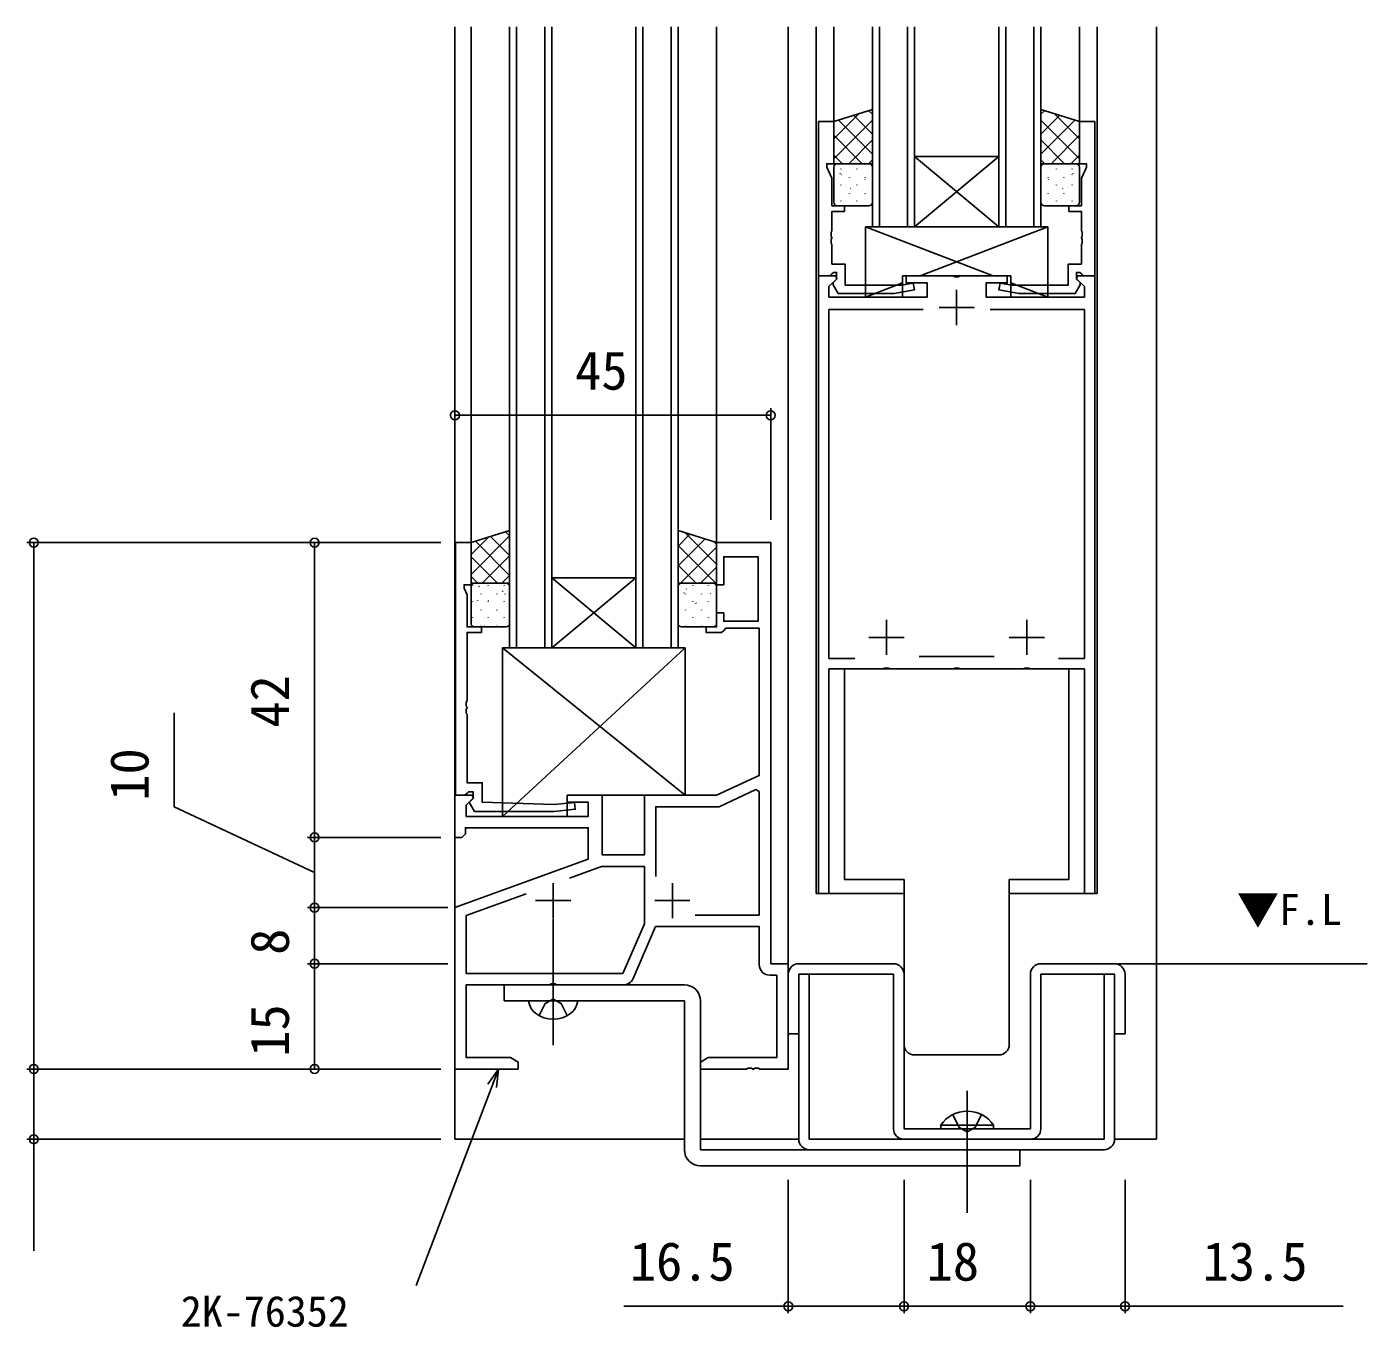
# Model space of a CAD drawing. Units: millimetres, scale not verified. Extents: x -437 to 438, y -681 to 679.
# Drawn here: x -87.7 to 103.3, y -123.3 to 62 of the extents above; entities that cross this region are included whole.
import ezdxf
from ezdxf.enums import TextEntityAlignment as Align

# ---------------------------------------------------------------- set-up
doc = ezdxf.new("R2010")
doc.units = ezdxf.units.MM
doc.header["$LTSCALE"] = 4
for name, color, linetype in [('0-1_USER1', 3, 'Continuous'), ('0-2_YKK_11', 7, 'Continuous'), ('0-3_YKK_12', 2, 'Continuous'), ('0-4_YKK_13', 4, 'Continuous'), ('0-6_YKK_D', 6, 'Continuous')]:
    doc.layers.add(name, color=color, linetype=linetype)
doc.styles.add('ＭＳ ゴシック', font='')
doc.styles.get('ＭＳ ゴシック').set_extended_font_data('MS Gothic')

msp = doc.modelspace()

# ---------------------------------------------------------------- linework, layer by layer
at = {"layer": '0-2_YKK_11'}
for p, q in [((62.023, 26.525), (64.499, 26.525)), ((44.799, 24.525), (44.799, 19.525)), ((42.299, 22.025), (47.299, 22.025)), ((34.799, -22.475), (34.799, -27.475)), ((54.799, -22.475), (54.799, -27.475)), ((32.299, -24.975), (37.299, -24.975)), ((52.299, -24.975), (57.299, -24.975)), ((50.15, -27.675), (39.448, -27.675)), ((-12.701, -59.975), (-12.701, -64.975)), ((4.299, -59.975), (4.299, -64.975)), ((-15.201, -62.475), (-10.201, -62.475)), ((1.799, -62.475), (6.799, -62.475))]:
    msp.add_line(p, q, dxfattribs=at)
for points in [[(25.099, 48.525), (25.099, 26.525), (26.729, 26.525), (27.029, 26.825), (27.229, 27.025), (27.699, 27.025), (27.699, 26.075), (27.199, 25.575), (27.199, 25.237), (27.899, 24.025), (35.907, 24.025), (38.785, 24.533), (38.612, 25.517), (36.954, 25.225), (28.899, 25.225), (28.899, 28.225), (27.029, 28.225), (27.029, 31.017), (26.909, 31.2), (26.909, 31.75), (27.029, 31.933), (27.029, 32.017), (26.909, 32.2), (26.909, 32.75), (27.029, 32.933), (27.029, 35.725), (28.799, 35.725), (28.799, 36.525), (27.029, 36.525), (27.029, 40.46), (26.299, 42.025), (26.299, 42.525), (27.299, 42.525), (27.299, 48.525)], [(64.499, 48.525), (64.499, 26.525), (62.869, 26.525), (62.569, 26.825), (62.369, 27.025), (61.899, 27.025), (61.899, 26.075), (62.399, 25.575), (62.399, 25.237), (61.699, 24.025), (53.691, 24.025), (50.812, 24.533), (50.985, 25.517), (52.644, 25.225), (60.699, 25.225), (60.699, 28.225), (62.569, 28.225), (62.569, 31.017), (62.689, 31.2), (62.689, 31.75), (62.569, 31.933), (62.569, 32.017), (62.689, 32.2), (62.689, 32.75), (62.569, 32.933), (62.569, 35.725), (60.799, 35.725), (60.799, 36.525), (62.569, 36.525), (62.569, 40.46), (63.299, 42.025), (63.299, 42.525), (62.299, 42.525), (62.299, 48.525)], [(-26.601, -47.475), (-26.601, -11.475), (-24.401, -11.475), (-24.401, -17.475), (-25.401, -17.475), (-25.401, -17.975), (-24.971, -18.897), (-24.971, -23.475), (-22.901, -23.475), (-22.901, -24.275), (-24.971, -24.275), (-24.971, -34.017), (-25.091, -34.2), (-25.091, -34.75), (-24.971, -34.933), (-24.971, -35.017), (-25.091, -35.2), (-25.091, -35.75), (-24.971, -35.933), (-24.971, -45.675), (-22.801, -45.675), (-22.801, -48.475), (-12.601, -48.775), (-9.652, -48.478), (-9.551, -49.472), (-12.551, -49.775), (-23.925, -49.775), (-24.675, -48.475), (-24.101, -47.901), (-24.101, -46.975), (-24.771, -46.975), (-24.971, -47.175), (-25.271, -47.475)]]:
    msp.add_lwpolyline(points, close=True, dxfattribs=at)
for points in [[(64.499, 26.525), (64.499, -61.475), (62.999, -61.475), (62.999, -29.475), (55.257, -29.475), (55.074, -29.355), (54.524, -29.355), (54.34, -29.475), (45.257, -29.475), (45.074, -29.355), (44.524, -29.355), (44.34, -29.475), (35.257, -29.475), (35.074, -29.355), (34.524, -29.355), (34.34, -29.475), (26.599, -29.475), (26.599, -61.475), (25.099, -61.475), (25.099, 26.525), (27.574, 26.525), (27.735, 26.137), (26.599, 25.001), (26.599, 23.525), (40.599, 23.525), (40.599, 25.525), (37.599, 25.525), (37.599, 26.525), (44.34, 26.525), (44.524, 26.405), (45.074, 26.405), (45.257, 26.525), (51.999, 26.525), (51.999, 25.525), (48.999, 25.525), (48.999, 23.525), (62.999, 23.525), (62.999, 25.001), (61.862, 26.137), (62.023, 26.525)], [(30.271, -27.975), (26.599, -27.975), (26.599, 21.725), (40.022, 21.725)], [(49.575, 21.725), (62.999, 21.725), (62.999, -27.975), (59.327, -27.975)], [(18.299, -71.475), (18.299, -11.475), (10.599, -11.475), (10.599, -17.475), (11.599, -17.475), (11.599, -13.475), (16.499, -13.475), (16.499, -22.675), (11.599, -22.675), (11.599, -21.475), (10.599, -21.475), (10.599, -23.475), (9.099, -23.475), (9.099, -24.275), (11.299, -24.275), (11.599, -23.975), (11.899, -23.675), (16.669, -23.675), (16.669, -44.645), (10.599, -47.475), (0.299, -47.475), (0.299, -55.975), (-5.701, -55.975), (-5.701, -47.475), (-10.701, -47.475), (-10.701, -48.475), (-7.701, -48.475), (-7.701, -50.475), (-25.071, -50.475), (-25.071, -48.869), (-24.065, -47.863), (-24.226, -47.475), (-26.701, -47.475), (-26.701, -53.475), (-25.701, -53.475), (-25.201, -52.975), (-25.201, -52.105), (-7.701, -52.105), (-7.701, -56.56), (-26.701, -63.475)], [(1.929, -59.062), (1.929, -49.105), (10.96, -49.105), (16.206, -46.659), (16.669, -46.954), (16.669, -64.545), (7.538, -64.545)], [(-10.381, -59.27), (-5.808, -57.605), (0.299, -57.605), (0.299, -65.768), (-2.768, -72.845), (-25.071, -72.845), (-25.071, -64.616), (-16.539, -61.511)], [(-26.701, -63.475), (-26.701, -86.475), (-17.701, -86.475), (-17.701, -85.475), (-18.793, -84.845), (-25.071, -84.845), (-25.071, -74.475), (-13.16, -74.475), (-12.976, -74.355), (-12.426, -74.355), (-12.243, -74.475), (-2.683, -74.475)], [(-1.306, -73.571), (1.899, -66.175), (16.669, -66.175), (16.669, -71.605)], [(18.169, -73.105), (19.169, -73.105), (19.169, -84.845), (9.39, -84.845), (8.299, -85.475), (8.299, -86.475), (14.84, -86.475), (15.024, -86.355), (15.574, -86.355), (15.757, -86.475), (15.84, -86.475), (16.024, -86.355), (16.574, -86.355), (16.757, -86.475), (20.799, -86.475), (20.799, -71.475), (18.299, -71.475)]]:
    msp.add_lwpolyline(points, dxfattribs=at)
for centre, start, end in [((18.169, -71.605), 180.00001, 269.99999), ((-2.683, -72.975), 270, 336.57311)]:
    msp.add_arc(centre, 1.5, start, end, dxfattribs=at)
at = {"layer": '0-3_YKK_12'}
for p, q in [((-26.701, 62.025), (-26.701, -71.475)), ((-24.401, -11.475), (-24.401, 62.025)), ((-18.901, -26.475), (-18.901, 62.025)), ((-17.901, 62.025), (-17.901, -26.475)), ((-13.901, -26.475), (-13.901, 62.025)), ((-0.901, -26.475), (-0.901, 62.025)), ((0.099, 62.025), (0.099, -26.475)), ((4.099, -26.475), (4.099, 62.025)), ((10.599, -11.475), (10.599, 62.025)), ((20.799, 62.025), (20.799, -71.475)), ((24.799, 62.025), (24.799, -61.475)), ((27.299, 48.525), (27.299, 62.025)), ((32.799, 33.525), (32.799, 62.025)), ((33.799, 62.025), (33.799, 33.525)), ((37.799, 33.525), (37.799, 62.025)), ((50.799, 33.525), (50.799, 62.025)), ((51.799, 62.025), (51.799, 33.525)), ((55.799, 33.525), (55.799, 62.025)), ((62.299, 48.525), (62.299, 62.025)), ((64.799, -61.475), (64.799, 62.025)), ((73.299, -71.475), (73.299, 62.025)), ((38.799, 43.525), (50.799, 43.525)), ((38.799, 33.525), (50.799, 43.525)), ((50.799, 33.525), (38.799, 43.525)), ((38.799, 33.525), (50.799, 33.525)), ((56.799, 33.525), (50.799, 33.525)), ((-12.901, -16.475), (-0.901, -16.475)), ((-12.901, -26.475), (-0.901, -16.475)), ((-0.901, -26.475), (-12.901, -16.475)), ((-12.901, -26.475), (-0.901, -26.475)), ((24.799, -61.475), (37.299, -61.475)), ((52.299, -61.475), (64.799, -61.475)), ((-26.701, -71.475), (-26.701, -96.475)), ((67.799, -71.475), (103.299, -71.475)), ((73.299, -96.475), (73.299, -71.475)), ((-26.701, -96.475), (5.999, -96.475)), ((8.299, -96.475), (22.299, -96.475)), ((67.299, -96.475), (73.299, -96.475))]:
    msp.add_line(p, q, dxfattribs=at)
for points in [[(-12.901, 62.025), (-12.901, -26.475), (-18.901, -26.475)], [(5.099, 62.025), (5.099, -26.475), (-0.901, -26.475)], [(38.799, 62.025), (38.799, 33.525), (32.799, 33.525)], [(56.799, 62.025), (56.799, 33.525), (50.799, 33.525)]]:
    msp.add_lwpolyline(points, dxfattribs=at)
at = {"layer": '0-4_YKK_13'}
for p, q in [((32.29, 50.068), (32.799, 49.559)), ((57.307, 50.068), (56.799, 49.559)), ((27.299, 46.061), (30.864, 49.627)), ((27.299, 43.233), (32.799, 48.733)), ((27.969, 48.732), (32.799, 43.902)), ((30.129, 49.4), (32.799, 46.731)), ((59.468, 49.4), (56.799, 46.731)), ((62.299, 43.233), (56.799, 48.733)), ((61.629, 48.732), (56.799, 43.902)), ((62.299, 46.061), (58.733, 49.627)), ((27.299, 46.574), (31.347, 42.525)), ((29.419, 42.525), (32.799, 45.905)), ((60.178, 42.525), (56.799, 45.905)), ((62.299, 46.574), (58.25, 42.525)), ((27.299, 43.745), (28.519, 42.525)), ((27.299, 42.025), (27.299, 37.025)), ((32.299, 42.525), (27.799, 42.525)), ((32.039, 42.367), (32.041, 42.36)), ((32.247, 42.525), (32.799, 43.076)), ((32.799, 37.025), (32.799, 42.025)), ((57.35, 42.525), (56.799, 43.076)), ((56.799, 37.025), (56.799, 42.025)), ((57.299, 42.525), (61.799, 42.525)), ((57.559, 42.367), (57.556, 42.36)), ((62.299, 43.745), (61.078, 42.525)), ((62.299, 42.025), (62.299, 37.025)), ((28.208, 41.15), (28.21, 41.143)), ((28.315, 41.792), (28.315, 41.755)), ((28.352, 41.004), (28.393, 40.941)), ((29.527, 40.581), (29.527, 40.544)), ((30.167, 41.635), (30.17, 41.628)), ((30.558, 41.792), (30.558, 41.755)), ((31.729, 40.34), (31.771, 40.278)), ((31.769, 40.581), (31.769, 40.544)), ((57.868, 40.34), (57.827, 40.278)), ((57.828, 40.581), (57.828, 40.544)), ((59.039, 41.792), (59.039, 41.755)), ((59.43, 41.635), (59.428, 41.628)), ((60.071, 40.581), (60.071, 40.544)), ((61.245, 41.004), (61.204, 40.941)), ((61.282, 41.792), (61.282, 41.755)), ((61.389, 41.15), (61.387, 41.143)), ((28.315, 39.512), (28.315, 39.475)), ((28.936, 39.093), (28.939, 39.086)), ((29.527, 38.301), (29.527, 38.264)), ((29.687, 38.987), (29.728, 38.924)), ((30.558, 39.512), (30.558, 39.475)), ((30.908, 39.542), (30.911, 39.535)), ((31.769, 38.301), (31.769, 38.264)), ((57.828, 38.301), (57.828, 38.264)), ((58.689, 39.542), (58.687, 39.535)), ((59.039, 39.512), (59.039, 39.475)), ((59.91, 38.987), (59.869, 38.924)), ((60.071, 38.301), (60.071, 38.264)), ((60.661, 39.093), (60.658, 39.086)), ((61.282, 39.512), (61.282, 39.475)), ((27.799, 36.525), (32.299, 36.525)), ((28.315, 37.232), (28.315, 37.195)), ((29.765, 36.753), (29.768, 36.746)), ((30.558, 37.232), (30.558, 37.195)), ((31.637, 37.485), (31.639, 37.478)), ((61.799, 36.525), (57.299, 36.525)), ((57.961, 37.485), (57.958, 37.478)), ((59.039, 37.232), (59.039, 37.195)), ((59.832, 36.753), (59.83, 36.746)), ((61.282, 37.232), (61.282, 37.195)), ((31.799, 33.524), (31.798, 23.525)), ((49.998, 26.525), (31.799, 33.524)), ((39.599, 26.525), (57.799, 33.524)), ((31.798, 23.525), (37.099, 25.563)), ((37.099, 26.525), (37.099, 23.525)), ((52.499, 26.525), (37.099, 26.525)), ((52.499, 26.525), (52.499, 23.525)), ((57.799, 23.525), (52.499, 25.563)), ((31.798, 23.525), (37.099, 23.525)), ((52.499, 23.525), (57.799, 23.525)), ((-24.401, -16.01), (-18.901, -10.51)), ((-24.401, -13.181), (-21.909, -10.689)), ((-23.772, -11.277), (-18.901, -16.147)), ((-21.622, -10.599), (-18.901, -13.319)), ((-19.471, -9.921), (-18.901, -10.491)), ((5.099, -11.966), (6.79, -10.274)), ((5.099, -14.794), (8.941, -10.952)), ((6.13, -10.067), (10.599, -14.535)), ((10.261, -11.369), (10.599, -11.706)), ((-22.823, -17.26), (-18.901, -13.338)), ((5.099, -11.863), (10.495, -17.26)), ((5.461, -17.26), (10.599, -12.123)), ((-24.401, -13.476), (-20.617, -17.26)), ((5.099, -14.692), (7.667, -17.26)), ((8.29, -17.26), (10.599, -14.951)), ((-24.401, -16.304), (-23.446, -17.26)), ((-19.994, -17.26), (-18.901, -16.167)), ((-24.401, -17.76), (-24.401, -22.975)), ((-24.221, -17.679), (-24.218, -17.687)), ((-24.186, -17.555), (-24.186, -17.593)), ((-19.401, -17.26), (-23.901, -17.26)), ((-23.303, -17.69), (-23.262, -17.753)), ((-22.975, -18.766), (-22.975, -18.804)), ((-21.944, -17.555), (-21.944, -17.593)), ((-20.733, -18.766), (-20.733, -18.804)), ((-19.926, -18.353), (-19.884, -18.416)), ((-19.701, -17.555), (-19.701, -17.593)), ((-19.561, -18.803), (-19.559, -18.81)), ((-18.901, -22.975), (-18.901, -17.76)), ((5.099, -22.975), (5.099, -17.76)), ((5.599, -17.26), (10.099, -17.26)), ((5.946, -18.631), (5.949, -18.638)), ((6.177, -18.766), (6.177, -18.804)), ((6.313, -18.041), (6.354, -18.104)), ((7.209, -17.555), (7.209, -17.593)), ((7.818, -17.899), (7.82, -17.906)), ((8.42, -18.766), (8.42, -18.804)), ((9.451, -17.555), (9.451, -17.593)), ((9.69, -18.704), (9.731, -18.767)), ((9.789, -17.449), (9.792, -17.457)), ((10.599, -17.76), (10.599, -22.975)), ((-24.186, -19.835), (-24.186, -19.873)), ((-23.492, -19.737), (-23.49, -19.744)), ((-21.968, -19.707), (-21.927, -19.77)), ((-21.944, -19.835), (-21.944, -19.873)), ((-21.52, -19.288), (-21.518, -19.295)), ((-19.701, -19.835), (-19.701, -19.873)), ((6.687, -20.723), (6.69, -20.73)), ((7.209, -19.835), (7.209, -19.873)), ((7.648, -20.058), (7.689, -20.121)), ((8.646, -20.239), (8.649, -20.246)), ((9.451, -19.835), (9.451, -19.873)), ((10.518, -19.507), (10.52, -19.514)), ((-24.186, -22.115), (-24.186, -22.153)), ((-22.975, -21.046), (-22.975, -21.084)), ((-22.663, -22.077), (-22.661, -22.084)), ((-21.944, -22.115), (-21.944, -22.153)), ((-20.792, -21.345), (-20.789, -21.352)), ((-20.733, -21.046), (-20.733, -21.084)), ((-19.701, -22.115), (-19.701, -22.153)), ((6.177, -21.046), (6.177, -21.084)), ((7.209, -22.115), (7.209, -22.153)), ((7.416, -22.781), (7.418, -22.788)), ((8.42, -21.046), (8.42, -21.084)), ((9.387, -22.331), (9.39, -22.338)), ((9.451, -22.115), (9.451, -22.153)), ((-23.901, -23.475), (-19.401, -23.475)), ((-22.975, -23.326), (-22.975, -23.364)), ((-22.522, -23.309), (-22.481, -23.372)), ((-20.733, -23.326), (-20.733, -23.364)), ((10.099, -23.475), (5.599, -23.475)), ((6.177, -23.326), (6.177, -23.364)), ((8.42, -23.326), (8.42, -23.364)), ((-19.901, -26.475), (-19.902, -50.475)), ((6.099, -26.475), (-19.902, -50.475)), ((6.099, -47.475), (-19.901, -26.475)), ((60.799, -59.475), (60.799, -29.475)), ((-10.701, -47.475), (-10.701, -50.475)), ((-10.701, -47.475), (6.099, -47.475)), ((-19.902, -50.475), (-10.701, -50.475)), ((37.299, -59.475), (28.799, -59.475)), ((37.299, -82.975), (37.299, -59.475)), ((-12.701, -83.065), (-12.701, -65.072)), ((22.299, -71.475), (35.799, -71.475)), ((56.799, -71.475), (67.299, -71.475)), ((22.299, -72.975), (22.299, -96.475)), ((-16.201, -76.775), (-9.201, -76.775)), ((-16.201, -76.775), (-16.063, -77.29)), ((-9.201, -76.775), (-9.339, -77.29)), ((38.799, -84.475), (50.799, -84.475)), ((46.299, -106.984), (46.299, -89.6)), ((46.299, -106.984), (46.299, -89.6)), ((42.549, -94.466), (48.299, -94.466)), ((42.549, -94.975), (42.549, -94.466)), ((42.549, -94.975), (48.299, -94.975)), ((50.049, -94.466), (44.299, -94.466)), ((50.049, -94.975), (44.299, -94.975)), ((50.049, -94.975), (50.049, -94.466)), ((55.299, -96.475), (37.299, -96.475)), ((23.799, -97.975), (65.799, -97.975))]:
    msp.add_line(p, q, dxfattribs=at)
for points in [[(27.299, 48.525), (27.299, 42.525), (32.799, 42.525), (32.799, 50.225)], [(62.299, 48.525), (62.299, 42.525), (56.799, 42.525), (56.799, 50.225)], [(-24.401, -11.475), (-24.401, -17.26), (-18.901, -17.26), (-18.901, -9.741)], [(10.599, -11.475), (10.599, -17.26), (5.099, -17.26), (5.099, -9.741)]]:
    msp.add_lwpolyline(points, close=True, dxfattribs=at)
for points in [[(31.799, 33.524), (57.799, 33.524), (57.799, 23.525)], [(-19.901, -26.475), (6.099, -26.475), (6.099, -47.475)], [(60.799, -29.475), (28.799, -29.475), (28.799, -59.475)], [(52.299, -82.975), (52.299, -59.475), (60.799, -59.475)], [(5.999, -74.475), (-19.701, -74.475), (-19.701, -76.775)], [(22.299, -81.475), (20.799, -81.475), (20.799, -72.975)], [(35.799, -94.975), (35.799, -72.975), (22.299, -72.975), (22.299, -81.475)], [(67.299, -96.475), (67.299, -72.975), (65.799, -72.975), (65.799, -96.475), (23.799, -96.475), (23.799, -72.975), (22.299, -72.975)], [(37.299, -72.975), (37.299, -94.975), (55.299, -94.975), (55.299, -72.975)], [(68.799, -72.975), (68.799, -81.475), (67.299, -81.475), (67.299, -72.975), (56.799, -72.975), (56.799, -94.975)], [(-19.701, -76.775), (5.999, -76.775), (5.999, -97.975)], [(-14.701, -78.868), (-13.851, -77.125), (-12.701, -76.514)], [(-10.701, -78.868), (-11.551, -77.125), (-12.701, -76.514)], [(8.299, -100.275), (53.799, -100.275), (53.799, -97.975), (8.299, -97.975), (8.299, -76.775)], [(44.249, -92.966), (45.154, -94.821), (46.299, -95.43)], [(48.349, -92.966), (47.444, -94.821), (46.299, -95.43)]]:
    msp.add_lwpolyline(points, dxfattribs=at)
for centre, radius, start, end in [((27.799, 42.025), 0.5, 90, 180), ((32.299, 42.025), 0.5, 0, 90), ((57.299, 42.025), 0.5, 90, 180), ((61.799, 42.025), 0.5, 0, 90), ((27.799, 37.025), 0.5, 180, 270), ((32.299, 37.025), 0.5, 270, 0), ((57.299, 37.025), 0.5, 180, 270), ((61.799, 37.025), 0.5, 270, 0), ((-23.901, -17.76), 0.5, 90, 180), ((-19.401, -17.76), 0.5, 0, 90), ((5.599, -17.76), 0.5, 90, 180), ((10.099, -17.76), 0.5, 0, 90), ((-23.901, -22.975), 0.5, 180, 270), ((-19.401, -22.975), 0.5, 270, 0), ((5.599, -22.975), 0.5, 180, 270), ((10.099, -22.975), 0.5, 270, 0), ((22.299, -72.975), 1.5, 90, 180), ((35.799, -72.975), 1.5, 0, 90), ((56.799, -72.975), 1.5, 90, 180), ((67.299, -72.975), 1.5, 0, 90), ((5.999, -76.775), 2.3, 0, 90), ((-13.842, -76.695), 2.3, 195, 233.11591), ((-11.561, -76.695), 2.3, 306.88409, 345), ((-12.701, -75.175), 4.2, 233.11591, 306.88409), ((38.799, -82.975), 1.5, 180, 270), ((50.799, -82.975), 1.5, 270, 0), ((46.299, -97.002), 4.527, 34.06671, 145.93329), ((37.299, -94.975), 1.5, 180, 270), ((55.299, -94.975), 1.5, 270, 0), ((23.799, -96.475), 1.5, 180, 270), ((65.799, -96.475), 1.5, 270, 0), ((8.299, -97.975), 2.3, 180, 270)]:
    msp.add_arc(centre, radius, start, end, dxfattribs=at)
at = {"layer": '0-6_YKK_D'}
for p, q in [((18.299, -8.225), (18.299, 7.675)), ((-26.701, 6.675), (18.299, 6.675)), ((-28.701, -11.475), (-87.701, -11.475)), ((-86.701, -11.475), (-86.701, -86.475)), ((-28.701, -11.475), (-47.701, -11.475)), ((-46.701, -11.475), (-46.701, -53.475)), ((-28.701, -53.475), (-47.701, -53.475)), ((-28.701, -53.475), (-47.701, -53.475)), ((-46.701, -53.475), (-46.701, -63.475)), ((-28.701, -63.475), (-47.701, -63.475)), ((-27.701, -63.475), (-47.701, -63.475)), ((-46.701, -71.475), (-46.701, -63.475)), ((-28.701, -71.475), (-47.701, -71.475)), ((-27.701, -71.475), (-47.701, -71.475)), ((-46.701, -71.475), (-46.701, -86.475)), ((-28.701, -86.475), (-87.701, -86.475)), ((-28.701, -86.475), (-47.701, -86.475)), ((-28.701, -96.475), (-87.701, -96.475)), ((20.798, -102.275), (20.798, -121.275)), ((37.298, -102.275), (37.298, -121.275)), ((37.298, -102.275), (37.298, -121.275)), ((55.298, -102.275), (55.298, -121.275)), ((55.298, -102.275), (55.298, -121.275)), ((68.799, -102.275), (68.799, -121.275)), ((55.298, -120.275), (37.298, -120.275))]:
    msp.add_line(p, q, dxfattribs=at)
for points in [[(-46.701, -58.475), (-66.701, -49.1), (-66.701, -35.725)], [(-86.701, -86.475), (-86.701, -96.475), (-86.701, -112.4)], [(-20.48, -86.475), (-21.387, -88.858), (-32.208, -117.304)], [(-22.026, -88.615), (-20.48, -86.475), (-20.748, -89.101)], [(37.298, -120.275), (20.798, -120.275), (-2.627, -120.275)], [(55.298, -120.275), (68.799, -120.275), (99.877, -120.275)]]:
    msp.add_lwpolyline(points, dxfattribs=at)
for centre in [(-26.701, 6.675), (18.299, 6.675), (-86.701, -11.475), (-46.701, -11.475), (-46.701, -53.475), (-46.701, -53.475), (-46.701, -63.475), (-46.701, -63.475), (-46.701, -71.475), (-46.701, -71.475), (-86.701, -86.475), (-86.701, -86.475), (-46.701, -86.475), (-86.701, -96.475), (20.798, -120.275), (37.298, -120.275), (37.298, -120.275), (55.298, -120.275), (55.298, -120.275), (68.799, -120.275)]:
    msp.add_circle(centre, 0.637, dxfattribs=at)

# ---------------------------------------------------------------- texts
at = {"layer": '0-1_USER1', "style": 'ＭＳ ゴシック'}
msp.add_text('▼F.L', height=4.399, dxfattribs=at).set_placement((84.73, -67.27), align=Align.BOTTOM_LEFT)
at = {"layer": '0-6_YKK_D', "style": 'ＭＳ ゴシック'}
for s, height, p in [('45', 5.499, (-9.571, 8.675)), ('16.5', 5.499, (-1.778, -118.275)), ('18', 5.499, (40.523, -118.275)), ('13.5', 5.499, (79.851, -118.275)), ('2K-76352', 4.399, (-65.76, -124.507))]:
    msp.add_text(s, height=height, dxfattribs=at).set_placement(p, align=Align.BOTTOM_LEFT)
for s, p in [('42', (-48.701, -37.844)), ('10', (-68.701, -48.251)), ('8', (-48.701, -70.202)), ('15', (-48.701, -84.728))]:
    msp.add_text(s, height=5.499, rotation=90, dxfattribs=at).set_placement(p, align=Align.BOTTOM_LEFT)

doc.saveas('drawing.dxf')
